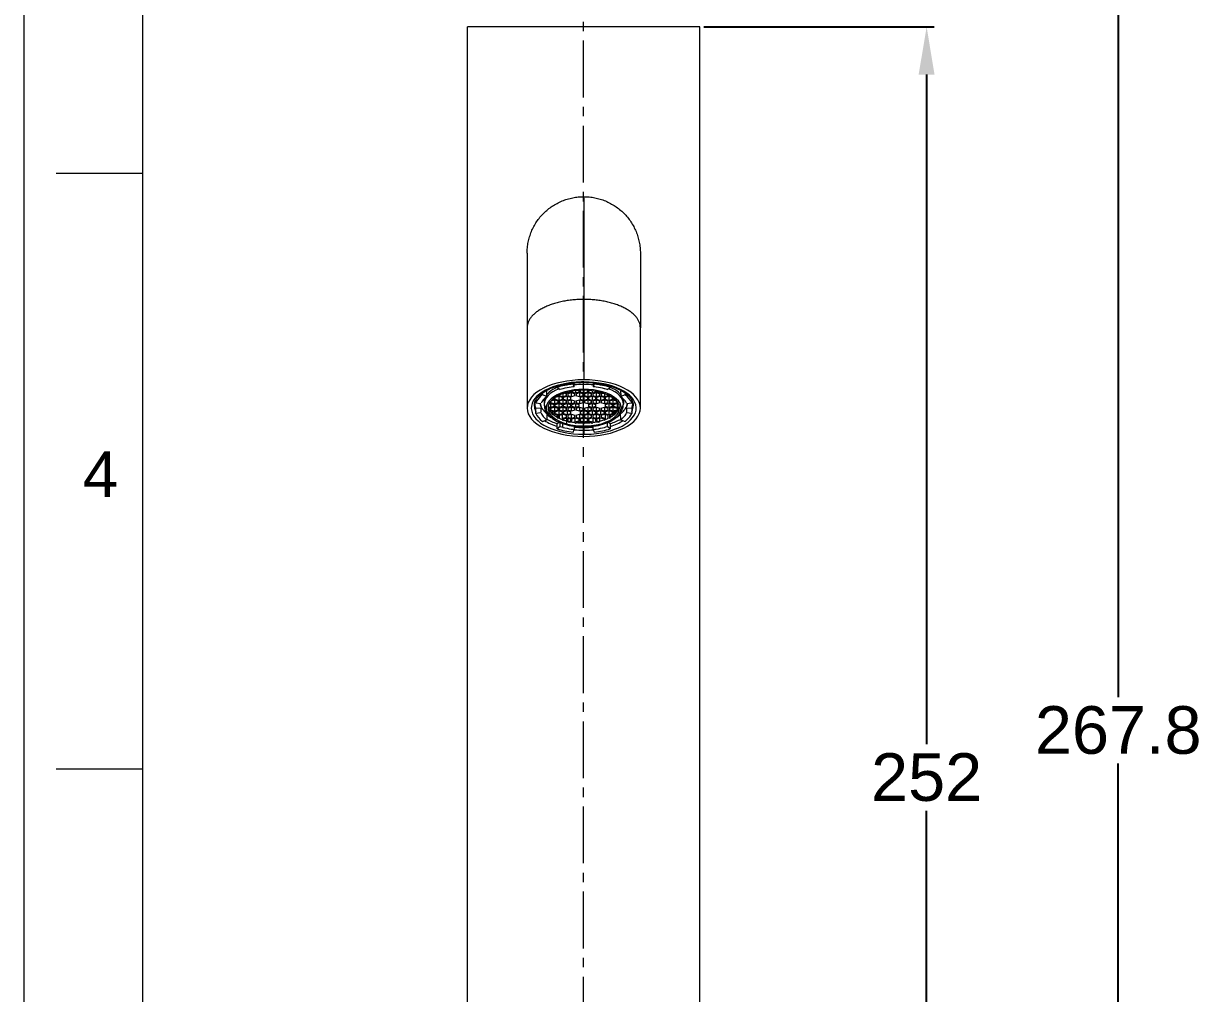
# Model space of a CAD drawing. Header units: millimetres. Extents: x 13381 to 13975, y 1032 to 1872.
# Drawn here: x 13380.8 to 13579.3, y 1414.4 to 1577.2 of the extents above; entities that cross this region are included whole.
import ezdxf

# ---------------------------------------------------------------- set-up
doc = ezdxf.new("R2010")
doc.units = ezdxf.units.MM
doc.linetypes.add('CENTER2', pattern=[28.575, 19.05, -3.175, 3.175, -3.175])
doc.linetypes.add('CENTERX2', pattern=[101.6, 63.5, -12.7, 12.7, -12.7])
for name, color, linetype, lineweight in [('CENTER', 1, 'CENTERX2', 15), ('DIM_', 5, 'Continuous', 9), ('FORM', 7, 'Continuous', 13)]:
    doc.layers.add(name, color=color, linetype=linetype, lineweight=lineweight)
doc.styles.get("Standard").update_dxf_attribs({"font": 'arial.ttf'})
doc.dimstyles.new('사본(2) STANDARD', dxfattribs={"dimscale": 0, "dimtxt": 4, "dimasz": 4, "dimexe": 1.25, "dimexo": 0.625, "dimgap": 1.5, "dimtad": 3, "dimtih": 1, "dimtoh": 1, "dimdec": 1, "dimzin": 9, "dimdsep": 46, "dimtxsty": 'Standard', "dimcen": 2.5, "dimclrd": 5, "dimclre": 5, "dimclrt": 5, "dimadec": 0, "dimazin": 0, "dimtfac": 1, "dimtdec": 1, "dimtmove": 0, "dimatfit": 3, "dimfxl": 1.25, "dimtfill": 1, "dimtolj": 1, "dimtzin": 0, "dimarcsym": 0})

# ---------------------------------------------------------------- blocks, each defined once
blk = doc.blocks.new('*D0')
at = {"layer": 'Defpoints', "color": 0, "transparency": 16777216}
for p in [(13494.03, 1592.43), (13564.51, 1592.43), (13498.33, 1324.63)]:
    blk.add_point(p, dxfattribs=at)
at = {"layer": 'DIM_', "color": 5, "lineweight": -2, "transparency": 16777216}
for p, q in [((13494.65, 1592.43), (13565.76, 1592.43)), ((13564.51, 1584.43), (13564.51, 1464.11)), ((13564.51, 1332.63), (13564.51, 1452.94)), ((13498.95, 1324.63), (13565.76, 1324.63))]:
    blk.add_line(p, q, dxfattribs=at)
at = {"layer": 'DIM_', "color": 5, "transparency": 16777216}
for points in [[(13563.18, 1584.43), (13565.85, 1584.43), (13564.51, 1592.43)], [(13563.18, 1332.63), (13565.85, 1332.63), (13564.51, 1324.63)]]:
    blk.add_solid(points, dxfattribs=at)
at = {"layer": 'DIM_', "color": 5, "transparency": 16777216, "insert": (13564.51, 1458.53), "char_height": 8, "attachment_point": 5, "bg_fill": 3, "box_fill_scale": 1.1, "bg_fill_color": 256, "bg_fill_true_color": 13158600, "bg_fill_transparency": 0}
blk.add_mtext('\\A1;267.8', dxfattribs=at)
blk = doc.blocks.new('*D1')
at = {"layer": 'Defpoints', "color": 0, "transparency": 16777216}
for p in [(13494.33, 1576.63), (13498.33, 1324.63), (13532.36, 1324.63)]:
    blk.add_point(p, dxfattribs=at)
at = {"layer": 'DIM_', "color": 5, "lineweight": -2, "transparency": 16777216}
for p, q in [((13494.95, 1576.63), (13533.61, 1576.63)), ((13532.36, 1568.63), (13532.36, 1456.21)), ((13532.36, 1332.63), (13532.36, 1445.04)), ((13498.95, 1324.63), (13533.61, 1324.63))]:
    blk.add_line(p, q, dxfattribs=at)
at = {"layer": 'DIM_', "color": 5, "transparency": 16777216}
for points in [[(13531.02, 1568.63), (13533.69, 1568.63), (13532.36, 1576.63)], [(13531.02, 1332.63), (13533.69, 1332.63), (13532.36, 1324.63)]]:
    blk.add_solid(points, dxfattribs=at)
at = {"layer": 'DIM_', "color": 5, "transparency": 16777216, "insert": (13532.36, 1450.63), "char_height": 8, "attachment_point": 5, "bg_fill": 3, "box_fill_scale": 1.1, "bg_fill_color": 256, "bg_fill_true_color": 13158600, "bg_fill_transparency": 0}
blk.add_mtext('\\A1;252', dxfattribs=at)

msp = doc.modelspace()

# ---------------------------------------------------------------- linework, layer by layer
at = {"linetype": 'Continuous', "lineweight": 18}
for p, q in [((13494.33, 1576.63), (13455.33, 1576.63)), ((13455.33, 1330.63), (13455.33, 1576.63)), ((13494.33, 1330.63), (13494.33, 1576.63)), ((13465.33, 1538.63), (13465.33, 1526.13)), ((13484.33, 1538.63), (13484.33, 1526.13)), ((13465.33, 1526.13), (13465.33, 1512.63)), ((13484.33, 1512.63), (13484.33, 1526.13)), ((13470.37, 1516.32), (13470.37, 1516.1)), ((13473.07, 1516.66), (13473.07, 1516.87)), ((13473.22, 1516.22), (13473.07, 1516.66)), ((13476.59, 1516.66), (13476.43, 1516.22)), ((13476.59, 1516.87), (13476.59, 1516.66)), ((13479.28, 1516.1), (13479.28, 1516.32)), ((13467.88, 1514.86), (13467.88, 1515.14)), ((13468.62, 1514.6), (13467.88, 1514.86)), ((13468.47, 1515.52), (13468.64, 1515.46)), ((13469.83, 1514.29), (13469.83, 1514.1)), ((13470.03, 1514.1), (13470.03, 1514.43)), ((13470.08, 1514.46), (13470.63, 1514.62)), ((13470.37, 1516.1), (13470.89, 1515.73)), ((13470.53, 1514.71), (13470.47, 1514.69)), ((13470.53, 1514.71), (13470.53, 1514.72)), ((13470.63, 1514.62), (13471.23, 1514.45)), ((13470.63, 1514.62), (13470.63, 1513.93)), ((13470.73, 1514.82), (13470.73, 1514.71)), ((13471.33, 1514.53), (13470.73, 1514.71)), ((13471.23, 1514.45), (13471.23, 1514.1)), ((13471.33, 1515.07), (13471.33, 1514.53)), ((13471.93, 1514.71), (13471.33, 1514.53)), ((13471.43, 1514.45), (13472.03, 1514.62)), ((13471.43, 1514.1), (13471.43, 1514.45)), ((13471.58, 1515.15), (13471.93, 1515.05)), ((13472.03, 1515.14), (13471.78, 1515.21)), ((13471.93, 1514.71), (13471.93, 1515.05)), ((13472.63, 1515.31), (13472.03, 1515.14)), ((13472.03, 1515.28), (13472.03, 1515.14)), ((13472.03, 1514.62), (13472.03, 1513.93)), ((13472.03, 1514.62), (13472.63, 1514.45)), ((13472.13, 1515.05), (13472.73, 1515.23)), ((13472.13, 1515.05), (13472.13, 1514.71)), ((13472.73, 1514.53), (13472.13, 1514.71)), ((13472.63, 1515.42), (13472.63, 1515.31)), ((13472.63, 1514.45), (13472.63, 1514.1)), ((13472.73, 1515.23), (13472.73, 1514.53)), ((13472.73, 1515.23), (13473.33, 1515.05)), ((13473.33, 1514.71), (13472.73, 1514.53)), ((13472.83, 1515.31), (13472.83, 1515.46)), ((13473.43, 1515.14), (13472.83, 1515.31)), ((13473.33, 1514.71), (13473.33, 1515.05)), ((13473.43, 1515.55), (13473.43, 1515.14)), ((13474.03, 1515.31), (13473.43, 1515.14)), ((13473.53, 1515.05), (13474.13, 1515.23)), ((13473.53, 1515.05), (13473.53, 1514.71)), ((13474.13, 1514.53), (13473.53, 1514.71)), ((13474.03, 1515.6), (13474.03, 1515.31)), ((13474.13, 1515.23), (13474.13, 1514.53)), ((13474.13, 1515.23), (13474.73, 1515.05)), ((13474.73, 1514.71), (13474.13, 1514.53)), ((13474.23, 1515.61), (13474.23, 1515.31)), ((13474.83, 1515.14), (13474.23, 1515.31)), ((13474.23, 1514.45), (13474.83, 1514.62)), ((13474.23, 1514.45), (13474.23, 1514.1)), ((13474.73, 1514.71), (13474.73, 1515.05)), ((13474.83, 1515.63), (13474.83, 1515.14)), ((13475.43, 1515.31), (13474.83, 1515.14)), ((13474.83, 1514.62), (13475.43, 1514.45)), ((13474.83, 1514.62), (13474.83, 1513.93)), ((13474.93, 1515.05), (13475.53, 1515.23)), ((13474.93, 1515.05), (13474.93, 1514.71)), ((13475.53, 1514.53), (13474.93, 1514.71)), ((13475.43, 1515.61), (13475.43, 1515.31)), ((13475.43, 1514.45), (13475.43, 1514.1)), ((13475.53, 1515.23), (13475.53, 1514.53)), ((13475.53, 1515.23), (13476.13, 1515.05)), ((13476.13, 1514.71), (13475.53, 1514.53)), ((13475.63, 1515.6), (13475.63, 1515.31)), ((13476.23, 1515.14), (13475.63, 1515.31)), ((13475.63, 1514.45), (13476.23, 1514.62)), ((13475.63, 1514.45), (13475.63, 1514.1)), ((13476.13, 1514.71), (13476.13, 1515.05)), ((13476.23, 1515.55), (13476.23, 1515.14)), ((13476.83, 1515.31), (13476.23, 1515.14)), ((13476.23, 1514.62), (13476.83, 1514.45)), ((13476.23, 1514.62), (13476.23, 1513.93)), ((13476.33, 1515.05), (13476.93, 1515.23)), ((13476.33, 1515.05), (13476.33, 1514.71)), ((13476.93, 1514.53), (13476.33, 1514.71)), ((13476.83, 1515.31), (13476.83, 1515.46)), ((13476.83, 1514.1), (13476.83, 1514.45)), ((13476.93, 1515.23), (13476.93, 1514.53)), ((13476.93, 1515.23), (13477.53, 1515.05)), ((13477.53, 1514.71), (13476.93, 1514.53)), ((13477.03, 1515.31), (13477.03, 1515.42)), ((13477.63, 1515.14), (13477.03, 1515.31)), ((13477.03, 1514.45), (13477.63, 1514.62)), ((13477.03, 1514.1), (13477.03, 1514.45)), ((13477.53, 1514.71), (13477.53, 1515.05)), ((13477.63, 1515.28), (13477.63, 1515.14)), ((13477.88, 1515.21), (13477.63, 1515.14)), ((13477.63, 1514.62), (13478.23, 1514.45)), ((13477.63, 1514.62), (13477.63, 1513.93)), ((13477.73, 1515.05), (13478.07, 1515.15)), ((13477.73, 1515.05), (13477.73, 1514.71)), ((13478.33, 1514.53), (13477.73, 1514.71)), ((13478.23, 1514.45), (13478.23, 1514.1)), ((13478.33, 1515.07), (13478.33, 1514.53)), ((13478.93, 1514.71), (13478.33, 1514.53)), ((13478.43, 1514.45), (13479.03, 1514.62)), ((13478.43, 1514.45), (13478.43, 1514.1)), ((13478.77, 1515.73), (13479.28, 1516.1)), ((13478.93, 1514.71), (13478.93, 1514.82)), ((13479.03, 1514.62), (13479.03, 1513.93)), ((13479.03, 1514.62), (13479.58, 1514.46)), ((13479.13, 1514.72), (13479.13, 1514.71)), ((13479.19, 1514.69), (13479.13, 1514.71)), ((13479.63, 1514.1), (13479.63, 1514.43)), ((13479.83, 1514.29), (13479.83, 1514.1)), ((13481.02, 1515.46), (13481.19, 1515.52)), ((13481.77, 1514.86), (13481.03, 1514.6)), ((13481.77, 1515.14), (13481.77, 1514.86)), ((13466.77, 1513.94), (13466.77, 1513.51)), ((13466.77, 1513.51), (13467.65, 1513.43)), ((13466.77, 1512.62), (13467.67, 1512.7)), ((13466.77, 1511.75), (13466.77, 1512.62)), ((13468.18, 1513.67), (13468.18, 1513.29)), ((13468.83, 1512.72), (13469.23, 1512.6)), ((13469.23, 1512.72), (13468.84, 1512.83)), ((13469, 1513.34), (13469.23, 1513.41)), ((13469.23, 1512.31), (13469.01, 1512.25)), ((13469.23, 1513.52), (13469.07, 1513.48)), ((13469.07, 1512.15), (13469.23, 1512.2)), ((13469.23, 1513.71), (13469.23, 1513.52)), ((13469.93, 1513.32), (13469.23, 1513.52)), ((13469.23, 1513.41), (13469.23, 1512.72)), ((13469.23, 1513.41), (13469.83, 1513.24)), ((13469.83, 1512.89), (13469.23, 1512.72)), ((13469.23, 1512.6), (13469.93, 1512.8)), ((13469.23, 1512.6), (13469.23, 1512.31)), ((13469.93, 1512.11), (13469.23, 1512.31)), ((13469.23, 1512.2), (13469.83, 1512.02)), ((13469.34, 1513.85), (13469.93, 1514.01)), ((13469.83, 1514.1), (13469.5, 1514.01)), ((13469.83, 1513.24), (13469.83, 1512.89)), ((13469.93, 1514.01), (13470.53, 1513.84)), ((13469.93, 1514.01), (13469.93, 1513.32)), ((13470.53, 1513.5), (13469.93, 1513.32)), ((13469.93, 1512.8), (13469.93, 1512.11)), ((13469.93, 1512.8), (13470.53, 1512.63)), ((13470.53, 1512.28), (13469.93, 1512.11)), ((13470.63, 1513.93), (13470.03, 1514.1)), ((13470.03, 1513.24), (13470.63, 1513.41)), ((13470.03, 1512.89), (13470.03, 1513.24)), ((13470.63, 1512.72), (13470.03, 1512.89)), ((13470.03, 1512.02), (13470.63, 1512.2)), ((13470.53, 1513.5), (13470.53, 1513.84)), ((13470.53, 1512.28), (13470.53, 1512.63)), ((13471.23, 1514.1), (13470.63, 1513.93)), ((13470.63, 1513.41), (13471.23, 1513.24)), ((13470.63, 1513.41), (13470.63, 1512.72)), ((13471.23, 1512.89), (13470.63, 1512.72)), ((13470.63, 1512.2), (13470.63, 1511.5)), ((13470.63, 1512.2), (13471.23, 1512.02)), ((13470.73, 1513.84), (13471.33, 1514.01)), ((13470.73, 1513.84), (13470.73, 1513.5)), ((13471.33, 1513.32), (13470.73, 1513.5)), ((13470.73, 1512.63), (13471.33, 1512.8)), ((13470.73, 1512.63), (13470.73, 1512.28)), ((13471.33, 1512.11), (13470.73, 1512.28)), ((13471.23, 1513.24), (13471.23, 1512.89)), ((13471.33, 1514.01), (13471.33, 1513.32)), ((13471.33, 1514.01), (13471.93, 1513.84)), ((13471.93, 1513.5), (13471.33, 1513.32)), ((13471.33, 1512.8), (13471.33, 1512.11)), ((13471.33, 1512.8), (13471.93, 1512.63)), ((13471.93, 1512.28), (13471.33, 1512.11)), ((13472.03, 1513.93), (13471.43, 1514.1)), ((13471.43, 1513.24), (13472.03, 1513.41)), ((13471.43, 1512.89), (13471.43, 1513.24)), ((13472.03, 1512.72), (13471.43, 1512.89)), ((13471.43, 1512.02), (13472.03, 1512.2)), ((13471.93, 1513.5), (13471.93, 1513.84)), ((13471.93, 1512.28), (13471.93, 1512.63)), ((13472.63, 1514.1), (13472.03, 1513.93)), ((13472.03, 1513.41), (13472.63, 1513.24)), ((13472.03, 1513.41), (13472.03, 1512.72)), ((13472.63, 1512.89), (13472.03, 1512.72)), ((13472.03, 1512.2), (13472.03, 1511.5)), ((13472.03, 1512.2), (13472.63, 1512.02)), ((13472.13, 1513.84), (13472.73, 1514.01)), ((13472.13, 1513.84), (13472.13, 1513.5)), ((13472.73, 1513.32), (13472.13, 1513.5)), ((13472.13, 1512.63), (13472.73, 1512.8)), ((13472.13, 1512.63), (13472.13, 1512.28)), ((13472.73, 1512.11), (13472.13, 1512.28)), ((13472.63, 1513.24), (13472.63, 1512.89)), ((13472.73, 1514.01), (13472.73, 1513.32)), ((13472.73, 1514.01), (13473.33, 1513.84)), ((13473.33, 1513.5), (13472.73, 1513.32)), ((13472.73, 1512.8), (13472.73, 1512.11)), ((13472.73, 1512.8), (13473.33, 1512.63)), ((13473.33, 1512.28), (13472.73, 1512.11)), ((13472.83, 1513.24), (13473.43, 1513.41)), ((13472.83, 1512.89), (13472.83, 1513.24)), ((13473.43, 1512.72), (13472.83, 1512.89)), ((13473.33, 1513.5), (13473.33, 1513.84)), ((13473.33, 1512.28), (13473.33, 1512.63)), ((13473.43, 1513.41), (13474.03, 1513.24)), ((13473.43, 1513.41), (13473.43, 1512.72)), ((13474.03, 1512.89), (13473.43, 1512.72)), ((13473.53, 1513.84), (13474.13, 1514.01)), ((13473.53, 1513.84), (13473.53, 1513.5)), ((13474.13, 1513.32), (13473.53, 1513.5)), ((13473.53, 1512.63), (13474.13, 1512.8)), ((13473.53, 1512.63), (13473.53, 1512.28)), ((13474.13, 1512.11), (13473.53, 1512.28)), ((13474.03, 1513.24), (13474.03, 1512.89)), ((13474.13, 1514.01), (13474.73, 1513.84)), ((13474.13, 1514.01), (13474.13, 1513.32)), ((13474.73, 1513.5), (13474.13, 1513.32)), ((13474.13, 1512.8), (13474.13, 1512.11)), ((13474.13, 1512.8), (13474.73, 1512.63)), ((13474.73, 1512.28), (13474.13, 1512.11)), ((13474.83, 1513.93), (13474.23, 1514.1)), ((13474.23, 1512.02), (13474.83, 1512.2)), ((13474.73, 1513.5), (13474.73, 1513.84)), ((13474.73, 1512.28), (13474.73, 1512.63)), ((13475.43, 1514.1), (13474.83, 1513.93)), ((13474.83, 1512.2), (13474.83, 1511.5)), ((13474.83, 1512.2), (13475.43, 1512.02)), ((13474.93, 1513.84), (13475.53, 1514.01)), ((13474.93, 1513.84), (13474.93, 1513.5)), ((13475.53, 1513.32), (13474.93, 1513.5)), ((13474.93, 1512.63), (13475.53, 1512.8)), ((13474.93, 1512.63), (13474.93, 1512.28)), ((13475.53, 1512.11), (13474.93, 1512.28)), ((13475.53, 1514.01), (13475.53, 1513.32)), ((13475.53, 1514.01), (13476.13, 1513.84)), ((13476.13, 1513.5), (13475.53, 1513.32)), ((13475.53, 1512.8), (13475.53, 1512.11)), ((13475.53, 1512.8), (13476.13, 1512.63)), ((13476.13, 1512.28), (13475.53, 1512.11)), ((13476.23, 1513.93), (13475.63, 1514.1)), ((13475.63, 1513.24), (13476.23, 1513.41)), ((13475.63, 1513.24), (13475.63, 1512.89)), ((13476.23, 1512.72), (13475.63, 1512.89)), ((13475.63, 1512.02), (13476.23, 1512.2)), ((13476.13, 1513.5), (13476.13, 1513.84)), ((13476.13, 1512.28), (13476.13, 1512.63)), ((13476.83, 1514.1), (13476.23, 1513.93)), ((13476.23, 1513.41), (13476.23, 1512.72)), ((13476.23, 1513.41), (13476.83, 1513.24)), ((13476.83, 1512.89), (13476.23, 1512.72)), ((13476.23, 1512.2), (13476.23, 1511.5)), ((13476.23, 1512.2), (13476.83, 1512.02)), ((13476.33, 1513.84), (13476.93, 1514.01)), ((13476.33, 1513.84), (13476.33, 1513.5)), ((13476.93, 1513.32), (13476.33, 1513.5)), ((13476.33, 1512.63), (13476.93, 1512.8)), ((13476.33, 1512.63), (13476.33, 1512.28)), ((13476.93, 1512.11), (13476.33, 1512.28)), ((13476.83, 1512.89), (13476.83, 1513.24)), ((13476.93, 1514.01), (13476.93, 1513.32)), ((13476.93, 1514.01), (13477.53, 1513.84)), ((13477.53, 1513.5), (13476.93, 1513.32)), ((13476.93, 1512.8), (13476.93, 1512.11)), ((13476.93, 1512.8), (13477.53, 1512.63)), ((13477.53, 1512.28), (13476.93, 1512.11)), ((13477.63, 1513.93), (13477.03, 1514.1)), ((13477.03, 1512.02), (13477.63, 1512.2)), ((13477.53, 1513.5), (13477.53, 1513.84)), ((13477.53, 1512.28), (13477.53, 1512.63)), ((13478.23, 1514.1), (13477.63, 1513.93)), ((13477.63, 1512.2), (13477.63, 1511.5)), ((13477.63, 1512.2), (13478.23, 1512.02)), ((13477.73, 1513.84), (13478.33, 1514.01)), ((13477.73, 1513.84), (13477.73, 1513.5)), ((13478.33, 1513.32), (13477.73, 1513.5)), ((13477.73, 1512.63), (13478.33, 1512.8)), ((13477.73, 1512.63), (13477.73, 1512.28)), ((13478.33, 1512.11), (13477.73, 1512.28)), ((13478.33, 1514.01), (13478.33, 1513.32)), ((13478.33, 1514.01), (13478.93, 1513.84)), ((13478.93, 1513.5), (13478.33, 1513.32)), ((13478.33, 1512.8), (13478.33, 1512.11)), ((13478.33, 1512.8), (13478.93, 1512.63)), ((13478.93, 1512.28), (13478.33, 1512.11)), ((13479.03, 1513.93), (13478.43, 1514.1)), ((13478.43, 1513.24), (13479.03, 1513.41)), ((13478.43, 1513.24), (13478.43, 1512.89)), ((13479.03, 1512.72), (13478.43, 1512.89)), ((13478.43, 1512.02), (13479.03, 1512.2)), ((13478.93, 1513.5), (13478.93, 1513.84)), ((13478.93, 1512.28), (13478.93, 1512.63)), ((13479.63, 1514.1), (13479.03, 1513.93)), ((13479.03, 1513.41), (13479.63, 1513.24)), ((13479.03, 1513.41), (13479.03, 1512.72)), ((13479.63, 1512.89), (13479.03, 1512.72)), ((13479.03, 1512.2), (13479.03, 1511.5)), ((13479.03, 1512.2), (13479.63, 1512.02)), ((13479.13, 1513.84), (13479.73, 1514.01)), ((13479.13, 1513.84), (13479.13, 1513.5)), ((13479.73, 1513.32), (13479.13, 1513.5)), ((13479.13, 1512.63), (13479.73, 1512.8)), ((13479.13, 1512.63), (13479.13, 1512.28)), ((13479.73, 1512.11), (13479.13, 1512.28)), ((13479.63, 1512.89), (13479.63, 1513.24)), ((13479.73, 1514.01), (13479.73, 1513.32)), ((13479.73, 1514.01), (13480.31, 1513.85)), ((13480.43, 1513.52), (13479.73, 1513.32)), ((13479.73, 1512.8), (13480.43, 1512.6)), ((13479.73, 1512.8), (13479.73, 1512.11)), ((13480.43, 1512.31), (13479.73, 1512.11)), ((13480.16, 1514.01), (13479.83, 1514.1)), ((13479.83, 1513.24), (13480.43, 1513.41)), ((13479.83, 1513.24), (13479.83, 1512.89)), ((13480.43, 1512.72), (13479.83, 1512.89)), ((13479.83, 1512.02), (13480.43, 1512.2)), ((13480.43, 1513.71), (13480.43, 1513.52)), ((13480.58, 1513.48), (13480.43, 1513.52)), ((13480.43, 1513.41), (13480.43, 1512.72)), ((13480.43, 1513.41), (13480.65, 1513.34)), ((13480.81, 1512.83), (13480.43, 1512.72)), ((13480.43, 1512.6), (13480.82, 1512.72)), ((13480.43, 1512.6), (13480.43, 1512.31)), ((13480.64, 1512.25), (13480.43, 1512.31)), ((13480.43, 1512.2), (13480.59, 1512.15)), ((13481.48, 1513.67), (13481.48, 1513.29)), ((13481.98, 1512.7), (13482.89, 1512.62)), ((13482, 1513.43), (13482.89, 1513.51)), ((13482.89, 1513.51), (13482.89, 1513.94)), ((13482.89, 1512.62), (13482.89, 1511.75)), ((13467.65, 1511.83), (13466.77, 1511.75)), ((13467.88, 1510.4), (13468.62, 1510.66)), ((13469.52, 1512.11), (13469.55, 1511.68)), ((13469.83, 1511.68), (13469.55, 1511.6)), ((13469.65, 1511.51), (13469.93, 1511.59)), ((13469.83, 1512.02), (13469.83, 1511.68)), ((13469.93, 1511.59), (13470.53, 1511.42)), ((13470.03, 1511.68), (13470.03, 1512.02)), ((13470.63, 1511.5), (13470.03, 1511.68)), ((13470.53, 1511.07), (13470.37, 1511.02)), ((13470.37, 1510.02), (13470.69, 1510.25)), ((13470.51, 1510.95), (13470.73, 1511.01)), ((13470.53, 1511.07), (13470.53, 1511.42)), ((13471.23, 1511.68), (13470.63, 1511.5)), ((13470.73, 1511.42), (13471.33, 1511.59)), ((13470.73, 1511.42), (13470.73, 1511.01)), ((13471.23, 1512.02), (13471.23, 1511.68)), ((13471.23, 1511.56), (13471.23, 1510.87)), ((13471.93, 1511.07), (13471.23, 1510.87)), ((13471.23, 1510.87), (13471.23, 1510.64)), ((13471.33, 1511.59), (13471.93, 1511.42)), ((13471.43, 1511.68), (13471.43, 1512.02)), ((13472.03, 1511.5), (13471.43, 1511.68)), ((13471.43, 1510.81), (13472.03, 1510.98)), ((13471.43, 1510.57), (13471.43, 1510.81)), ((13471.93, 1511.07), (13471.93, 1511.42)), ((13472.63, 1511.68), (13472.03, 1511.5)), ((13472.03, 1510.98), (13472.63, 1510.81)), ((13472.13, 1511.42), (13472.73, 1511.59)), ((13472.13, 1511.42), (13472.13, 1511.07)), ((13472.73, 1510.9), (13472.13, 1511.07)), ((13472.63, 1510.46), (13472.2, 1510.34)), ((13472.43, 1510.29), (13472.83, 1510.41)), ((13472.63, 1512.02), (13472.63, 1511.68)), ((13472.63, 1510.81), (13472.63, 1510.46)), ((13472.73, 1511.59), (13472.73, 1510.9)), ((13472.73, 1511.59), (13473.33, 1511.42)), ((13473.33, 1511.07), (13472.73, 1510.9)), ((13472.83, 1510.81), (13473.43, 1510.98)), ((13472.83, 1510.41), (13472.83, 1510.81)), ((13473.33, 1511.07), (13473.33, 1511.42)), ((13473.33, 1510.95), (13473.33, 1510.26)), ((13474.03, 1510.46), (13473.33, 1510.26)), ((13473.33, 1510.14), (13473.33, 1510.26)), ((13473.43, 1510.98), (13474.03, 1510.81)), ((13473.53, 1511.42), (13474.13, 1511.59)), ((13473.53, 1511.42), (13473.53, 1511.07)), ((13474.13, 1510.9), (13473.53, 1511.07)), ((13473.53, 1510.2), (13474.13, 1510.38)), ((13473.53, 1510.2), (13473.53, 1510.11)), ((13474.03, 1510.81), (13474.03, 1510.46)), ((13474.13, 1511.59), (13474.13, 1510.9)), ((13474.13, 1511.59), (13474.73, 1511.42)), ((13474.73, 1511.07), (13474.13, 1510.9)), ((13474.13, 1510.38), (13474.73, 1510.2)), ((13474.23, 1512.02), (13474.23, 1511.68)), ((13474.83, 1511.5), (13474.23, 1511.68)), ((13474.23, 1510.81), (13474.83, 1510.98)), ((13474.23, 1510.81), (13474.23, 1510.46)), ((13474.83, 1510.29), (13474.23, 1510.46)), ((13474.73, 1511.07), (13474.73, 1511.42)), ((13474.73, 1510.04), (13474.73, 1510.2)), ((13475.43, 1511.68), (13474.83, 1511.5)), ((13474.83, 1510.98), (13475.43, 1510.81)), ((13474.83, 1510.98), (13474.83, 1510.29)), ((13475.43, 1510.46), (13474.83, 1510.29)), ((13474.93, 1511.42), (13475.53, 1511.59)), ((13474.93, 1511.42), (13474.93, 1511.07)), ((13475.53, 1510.9), (13474.93, 1511.07)), ((13474.93, 1510.2), (13475.53, 1510.38)), ((13474.93, 1510.2), (13474.93, 1510.04)), ((13475.43, 1512.02), (13475.43, 1511.68)), ((13475.43, 1510.81), (13475.43, 1510.46)), ((13475.53, 1511.59), (13476.13, 1511.42)), ((13475.53, 1511.59), (13475.53, 1510.9)), ((13476.13, 1511.07), (13475.53, 1510.9)), ((13475.53, 1510.38), (13476.13, 1510.2)), ((13475.63, 1512.02), (13475.63, 1511.68)), ((13476.23, 1511.5), (13475.63, 1511.68)), ((13475.63, 1510.81), (13476.23, 1510.98)), ((13475.63, 1510.81), (13475.63, 1510.46)), ((13476.33, 1510.26), (13475.63, 1510.46)), ((13476.13, 1511.07), (13476.13, 1511.42)), ((13476.13, 1510.11), (13476.13, 1510.2)), ((13476.83, 1511.68), (13476.23, 1511.5)), ((13476.23, 1510.98), (13476.83, 1510.81)), ((13476.33, 1511.42), (13476.93, 1511.59)), ((13476.33, 1511.42), (13476.33, 1511.07)), ((13476.93, 1510.9), (13476.33, 1511.07)), ((13476.33, 1510.95), (13476.33, 1510.26)), ((13476.33, 1510.26), (13476.33, 1510.14)), ((13476.83, 1511.68), (13476.83, 1512.02)), ((13476.83, 1510.41), (13476.83, 1510.81)), ((13476.83, 1510.41), (13477.23, 1510.29)), ((13476.93, 1511.59), (13477.53, 1511.42)), ((13476.93, 1511.59), (13476.93, 1510.9)), ((13477.53, 1511.07), (13476.93, 1510.9)), ((13477.03, 1511.68), (13477.03, 1512.02)), ((13477.63, 1511.5), (13477.03, 1511.68)), ((13477.03, 1510.81), (13477.63, 1510.98)), ((13477.03, 1510.46), (13477.03, 1510.81)), ((13477.45, 1510.34), (13477.03, 1510.46)), ((13477.53, 1511.07), (13477.53, 1511.42)), ((13478.23, 1511.68), (13477.63, 1511.5)), ((13477.63, 1510.98), (13478.23, 1510.81)), ((13477.73, 1511.42), (13478.33, 1511.59)), ((13477.73, 1511.42), (13477.73, 1511.07)), ((13478.43, 1510.87), (13477.73, 1511.07)), ((13478.23, 1512.02), (13478.23, 1511.68)), ((13478.23, 1510.81), (13478.23, 1510.57)), ((13478.33, 1511.59), (13478.93, 1511.42)), ((13478.43, 1512.02), (13478.43, 1511.68)), ((13479.03, 1511.5), (13478.43, 1511.68)), ((13478.43, 1511.56), (13478.43, 1510.87)), ((13478.43, 1510.87), (13478.43, 1510.64)), ((13478.93, 1511.01), (13478.93, 1511.42)), ((13478.93, 1511.01), (13479.14, 1510.95)), ((13478.96, 1510.25), (13479.28, 1510.02)), ((13479.63, 1511.68), (13479.03, 1511.5)), ((13479.13, 1511.42), (13479.73, 1511.59)), ((13479.13, 1511.42), (13479.13, 1511.07)), ((13479.29, 1511.02), (13479.13, 1511.07)), ((13479.63, 1511.68), (13479.63, 1512.02)), ((13479.73, 1511.59), (13480.01, 1511.51)), ((13479.83, 1512.02), (13479.83, 1511.68)), ((13480.11, 1511.6), (13479.83, 1511.68)), ((13481.03, 1510.66), (13481.77, 1510.4)), ((13482.89, 1511.75), (13482, 1511.83)), ((13470.37, 1509.16), (13470.37, 1510.02)), ((13470.89, 1509.53), (13470.37, 1509.16)), ((13473.07, 1508.6), (13473.22, 1509.04)), ((13476.43, 1509.04), (13476.59, 1508.6)), ((13479.28, 1509.16), (13478.77, 1509.53)), ((13479.28, 1510.02), (13479.28, 1509.16))]:
    msp.add_line(p, q, dxfattribs=at)
at = {"linetype": 'Continuous', "lineweight": 13}
for p, q in [((13474.83, 1548.13), (13474.83, 1530.88)), ((13474.83, 1530.88), (13474.83, 1517.38)), ((13474.83, 1517.03), (13474.83, 1516.96)), ((13467.59, 1514.61), (13467.59, 1514.92)), ((13471.91, 1510.95), (13471.93, 1510.5)), ((13471.3, 1509.4), (13471.31, 1510.02)), ((13474.83, 1509.37), (13474.83, 1508.91)), ((13474.83, 1508.91), (13474.83, 1508.23))]:
    msp.add_line(p, q, dxfattribs=at)
at = {"linetype": 'Continuous', "lineweight": 18}
for centre, major_axis, start_param, end_param in [((13474.83, 1512.63), (-9.5, 0), 4.712389, 6.283185), ((13474.83, 1513.67), (-6.65, 0), 5.446694, 5.777464), ((13474.83, 1512.63), (8.25, 0), 1.785619, 2.141372), ((13474.83, 1512.63), (-7.35, 0), 5.002869, 5.207307), ((13474.83, 1512.63), (-7.35, 0), 4.932149, 5.002869), ((13474.83, 1512.63), (-9.5, 0), 3.141593, 4.712389), ((13474.83, 1512.63), (-7.35, 0), 4.421909, 4.492629), ((13474.83, 1512.63), (8.25, 0), 1.000221, 1.355973), ((13474.83, 1512.63), (-7.35, 0), 4.217471, 4.421909), ((13474.83, 1513.67), (-6.65, 0), 3.647314, 3.978084), ((13474.83, 1512.63), (8.25, 0), 2.641593, 2.92677), ((13474.83, 1512.63), (8.25, 0), 2.571017, 2.641593), ((13474.83, 1512.63), (-7.35, 0), 5.788267, 5.992705), ((13474.83, 1513.67), (-6.65, 0), 6.083627, 6.283185), ((13474.83, 1512.63), (-7.35, 0), 5.717547, 5.788267), ((13474.83, 1512.63), (6.3, 0), 0, 3.141593), ((13474.83, 1513.67), (-6.65, 0), 5.807685, 5.921337), ((13474.83, 1512.63), (-6, 0), 4.212389, 6.283185), ((13474.83, 1513.67), (-6.65, 0), 5.777464, 5.807685), ((13474.83, 1512.63), (-7.35, 0), 5.207307, 5.278027), ((13474.83, 1512.63), (-6, 0), 1.070796, 4.212389), ((13474.83, 1512.63), (-7.35, 0), 4.212389, 4.217471), ((13474.83, 1512.63), (-7.35, 0), 4.14675, 4.212389), ((13474.83, 1513.67), (-6.65, 0), 3.617093, 3.647314), ((13474.83, 1513.67), (-6.65, 0), 3.50344, 3.617093), ((13474.83, 1512.63), (-7.35, 0), 3.63651, 3.707231), ((13474.83, 1512.63), (-7.35, 0), 3.432073, 3.63651), ((13474.83, 1513.67), (-6.65, 0), 3.141593, 3.341151), ((13474.83, 1512.63), (8.25, 0), 0.214823, 0.570575), ((13474.83, 1512.63), (-9.5, 0), 0, 1.570796), ((13474.83, 1513.5), (8.25, 0), 3.141593, 3.356416), ((13474.83, 1513.5), (-7.33, 0), 0.01389, 0.219867), ((13474.83, 1513.67), (7.33, 0), 3.203194, 3.43178), ((13474.83, 1512.63), (-7.35, 0), 5.992705, 6.063426), ((13474.83, 1513.67), (7.33, 0), 3.43178, 3.459177), ((13474.83, 1513.67), (7.33, 0), 3.459177, 3.609406), ((13474.83, 1512.63), (6.3, 0), 3.141593, 6.283185), ((13474.83, 1512.63), (-6, 0), 0, 1.070796), ((13474.83, 1513.15), (-6.04, 0), 0.146627, 0.272503), ((13474.83, 1513.06), (6.04, 0), 3.414261, 3.448297), ((13474.83, 1513.15), (-6.04, 0), 0.331938, 0.507034), ((13474.83, 1512.63), (-9.5, 0), 1.570796, 3.141593), ((13474.83, 1513.15), (-6.04, 0), 2.634559, 2.809655), ((13474.83, 1513.06), (6.04, 0), 5.976481, 6.010517), ((13474.83, 1513.15), (-6.04, 0), 2.869089, 2.994966), ((13474.83, 1513.67), (7.33, 0), 5.815372, 5.965601), ((13474.83, 1513.67), (7.33, 0), 5.965601, 6.221594), ((13474.83, 1512.63), (-7.35, 0), 3.361352, 3.432073), ((13474.83, 1513.5), (-7.33, 0), 2.921725, 3.127707), ((13474.83, 1513.5), (8.25, 0), 6.068362, 6.283185), ((13474.83, 1512.63), (8.25, 0), 3.356416, 3.712168), ((13474.83, 1512.63), (-7.35, 0), 0.21976, 0.29048), ((13474.83, 1512.63), (-7.35, 0), 0.29048, 0.494918), ((13474.83, 1513.67), (7.33, 0), 3.609406, 3.636804), ((13474.83, 1512.63), (-7.35, 0), 0.494918, 0.565639), ((13474.83, 1513.67), (7.33, 0), 3.636804, 3.719157), ((13474.83, 1513.5), (8.25, 0), 3.848144, 4.141814), ((13474.83, 1513.5), (-7.33, 0), 0.565531, 0.706019), ((13474.83, 1513.06), (6.04, 0), 3.648636, 3.681747), ((13474.83, 1513.15), (-6.04, 0), 0.565026, 0.740635), ((13474.83, 1513.06), (6.04, 0), 3.882086, 3.916122), ((13474.83, 1513.15), (-6.04, 0), 0.800433, 0.931892), ((13474.83, 1513.93), (6.1, 0), 4.051799, 4.081127), ((13474.83, 1513.06), (6.04, 0), 4.073962, 4.114589), ((13474.83, 1513.15), (-6.04, 0), 0.972558, 1.070796), ((13474.83, 1513.15), (-6.04, 0), 1.070796, 1.121837), ((13474.83, 1513.06), (6.04, 0), 4.262992, 4.303618), ((13474.83, 1513.15), (-6.04, 0), 1.193825, 1.319701), ((13474.83, 1513.15), (-6.04, 0), 1.35376, 1.554231), ((13474.83, 1513.15), (-6.04, 0), 1.587361, 1.787833), ((13474.83, 1513.15), (-6.04, 0), 1.821892, 1.947768), ((13474.83, 1513.06), (6.04, 0), 5.12116, 5.161786), ((13474.83, 1513.15), (-6.04, 0), 2.019756, 2.169034), ((13474.83, 1513.06), (6.04, 0), 5.310189, 5.350816), ((13474.83, 1513.93), (6.1, 0), 5.343651, 5.37803), ((13474.83, 1513.15), (-6.04, 0), 2.209701, 2.34116), ((13474.83, 1513.06), (6.04, 0), 5.508656, 5.542692), ((13474.83, 1513.15), (-6.04, 0), 2.400958, 2.576567), ((13474.83, 1513.5), (8.25, 0), 5.282964, 5.567027), ((13474.83, 1513.06), (6.04, 0), 5.743031, 5.776142), ((13474.83, 1513.5), (-7.33, 0), 2.465551, 2.576062), ((13474.83, 1513.67), (7.33, 0), 5.696384, 5.787974), ((13474.83, 1512.63), (-7.35, 0), 2.575954, 2.646675), ((13474.83, 1513.67), (7.33, 0), 5.787974, 5.815372), ((13474.83, 1512.63), (-7.35, 0), 2.646675, 2.851112), ((13474.83, 1512.63), (8.25, 0), 5.71261, 5.783185), ((13474.83, 1512.63), (-7.35, 0), 2.851112, 2.921833), ((13474.83, 1512.63), (8.25, 0), 5.783185, 6.068362), ((13474.83, 1512.63), (8.25, 0), 4.141814, 4.497566), ((13474.83, 1512.63), (-7.35, 0), 1.005158, 1.070796), ((13474.83, 1512.63), (-7.35, 0), 1.070796, 1.075879), ((13474.83, 1512.63), (-7.35, 0), 1.075879, 1.280316), ((13474.83, 1512.63), (-7.35, 0), 1.280316, 1.351037), ((13474.83, 1513.5), (8.25, 0), 4.516819, 4.907831), ((13474.83, 1513.06), (6.04, 0), 4.461459, 4.495494), ((13474.83, 1513.06), (6.04, 0), 4.695833, 4.728945), ((13474.83, 1513.06), (6.04, 0), 4.929284, 4.963319), ((13474.83, 1512.63), (-7.35, 0), 1.790556, 1.861277), ((13474.83, 1512.63), (8.25, 0), 4.927212, 5.282964), ((13474.83, 1512.63), (-7.35, 0), 1.861277, 2.065714), ((13474.83, 1512.63), (-7.35, 0), 2.065714, 2.136435)]:
    msp.add_ellipse(centre, major_axis=major_axis, ratio=0.5, start_param=start_param, end_param=end_param, dxfattribs=at)
at = {"linetype": 'Continuous', "lineweight": 13}
for centre, major_axis, ratio, start_param, end_param in [((13474.83, 1512.63), (8.8, 0), 0.5, 1.612877, 4.712389), ((13474.83, 1513.29), (6.65, 0), 0.5, 1.325114, 1.817559), ((13474.83, 1512.63), (8.8, 0), 0.5, 1.570796, 1.612877), ((13474.83, 1512.63), (8.8, 0), 0.5, 4.754469, 7.853982), ((13474.83, 1513.29), (6.65, 0), 0.5, 2.245257, 3.141593), ((13474.83, 1513.29), (6.65, 0), 0.5, 0, 0.896336), ((13474.83, 1513.06), (8.3, 0), 0.5, 3.141593, 3.382489), ((13469.18, 1513.29), (1, 0), 0.866025, 3.141593, 4.004805), ((13480.48, 1513.29), (-1, 0), 0.866025, 2.278381, 3.141593), ((13474.83, 1513.06), (8.3, 0), 0.5, 6.042299, 6.283185), ((13474.83, 1513.06), (8.3, 0), 0.5, 3.797916, 4.145675), ((13473.13, 1511.47), (0.66, 2.41), 0.415195, 2.093874, 2.152696), ((13473.13, 1511.47), (0.66, 2.41), 0.415195, 2.152696, 2.334914), ((13474.83, 1513.06), (8.3, 0), 0.5, 5.279107, 5.626857), ((13474.83, 1513.06), (8.3, 0), 0.5, 4.515917, 4.712389), ((13474.83, 1513.06), (8.3, 0), 0.5, 4.712389, 4.754508), ((13474.83, 1512.63), (8.8, 0), 0.5, 4.712389, 4.754469), ((13474.83, 1513.06), (8.3, 0), 0.5, 4.754508, 4.908857)]:
    msp.add_ellipse(centre, major_axis=major_axis, ratio=ratio, start_param=start_param, end_param=end_param, dxfattribs=at)
at = {"linetype": 'Continuous', "lineweight": 18}
for points, knots in [([(13465.33, 1538.63), (13465.33, 1538.94), (13465.34, 1539.25), (13465.4, 1539.87), (13465.45, 1540.18), (13465.57, 1540.79), (13465.65, 1541.09), (13465.83, 1541.68), (13465.93, 1541.98), (13466.17, 1542.55), (13466.3, 1542.83), (13466.59, 1543.38), (13466.91, 1543.92), (13467.47, 1544.67), (13468.1, 1545.36), (13468.79, 1545.98), (13469.54, 1546.54), (13470.07, 1546.86), (13470.62, 1547.15), (13470.9, 1547.29), (13471.48, 1547.53), (13471.77, 1547.63), (13472.37, 1547.81), (13472.67, 1547.89), (13473.28, 1548.01), (13473.59, 1548.05), (13474.2, 1548.11), (13474.52, 1548.13), (13474.83, 1548.13)], [0, 0, 0, 0, 0.0625, 0.0625, 0.125, 0.125, 0.1875, 0.1875, 0.25, 0.25, 0.3125, 0.3125, 0.375, 0.4375, 0.5, 0.5625, 0.625, 0.6875, 0.6875, 0.75, 0.75, 0.8125, 0.8125, 0.875, 0.875, 0.9375, 0.9375, 1, 1, 1, 1]), ([(13474.83, 1548.13), (13475.14, 1548.13), (13475.45, 1548.11), (13476.07, 1548.05), (13476.38, 1548.01), (13476.98, 1547.89), (13477.29, 1547.81), (13477.88, 1547.63), (13478.17, 1547.53), (13478.75, 1547.29), (13479.03, 1547.15), (13479.58, 1546.86), (13480.11, 1546.54), (13480.86, 1545.98), (13481.55, 1545.36), (13482.18, 1544.67), (13482.74, 1543.92), (13483.06, 1543.38), (13483.35, 1542.83), (13483.48, 1542.55), (13483.72, 1541.98), (13483.83, 1541.68), (13484.01, 1541.09), (13484.08, 1540.79), (13484.2, 1540.18), (13484.25, 1539.87), (13484.31, 1539.25), (13484.33, 1538.94), (13484.33, 1538.63)], [0, 0, 0, 0, 0.0625, 0.0625, 0.125, 0.125, 0.1875, 0.1875, 0.25, 0.25, 0.3125, 0.3125, 0.375, 0.4375, 0.5, 0.5625, 0.625, 0.6875, 0.6875, 0.75, 0.75, 0.8125, 0.8125, 0.875, 0.875, 0.9375, 0.9375, 1, 1, 1, 1]), ([(13466.55, 1513.1), (13466.54, 1513.16), (13466.53, 1513.4), (13466.67, 1513.81), (13466.98, 1514.34), (13467.45, 1514.84), (13468.09, 1515.33), (13468.87, 1515.77), (13469.77, 1516.15), (13470.79, 1516.47), (13471.59, 1516.66), (13472.06, 1516.73), (13472.14, 1516.74)], [0, 0, 0, 0, 0.043452, 0.171758, 0.282648, 0.400383, 0.515788, 0.630691, 0.745684, 0.86106, 0.976834, 1, 1, 1, 1]), ([(13472.14, 1516.74), (13472.44, 1516.79), (13473.14, 1516.89), (13474.05, 1516.95), (13474.64, 1516.96), (13474.83, 1516.96)], [0, 0, 0, 0, 0.354747, 0.798745, 1, 1, 1, 1]), ([(13474.83, 1516.96), (13474.99, 1516.96), (13475.55, 1516.95), (13476.21, 1516.92), (13476.7, 1516.85), (13476.79, 1516.84)], [0, 0, 0, 0, 0.240111, 0.854174, 1, 1, 1, 1]), ([(13476.79, 1516.84), (13477.09, 1516.81), (13477.78, 1516.71), (13478.8, 1516.49), (13479.83, 1516.17), (13480.74, 1515.79), (13481.52, 1515.35), (13482.16, 1514.87), (13482.64, 1514.37), (13482.96, 1513.86), (13483.11, 1513.42), (13483.12, 1513.14), (13483.11, 1513.03)], [0, 0, 0, 0, 0.081457, 0.188097, 0.29444, 0.40038, 0.505827, 0.610786, 0.715534, 0.820615, 0.927752, 1, 1, 1, 1]), ([(13468.18, 1513.29), (13468.18, 1513.14), (13468.21, 1512.77), (13468.39, 1512.21), (13468.76, 1511.64), (13469.1, 1511.25), (13469.35, 1511.06), (13469.4, 1511.03)], [0, 0, 0, 0, 0.172653, 0.423209, 0.677054, 0.944352, 1, 1, 1, 1]), ([(13469.01, 1512.34), (13469.01, 1512.42), (13469, 1512.53), (13468.99, 1512.64), (13468.99, 1512.67)], [0, 0, 0, 0, 0.764225, 1, 1, 1, 1]), ([(13480.29, 1511.06), (13480.32, 1511.08), (13480.56, 1511.25), (13480.89, 1511.63), (13481.26, 1512.21), (13481.44, 1512.77), (13481.48, 1513.13), (13481.48, 1513.29)], [0, 0, 0, 0, 0.036313, 0.312838, 0.572825, 0.820217, 1, 1, 1, 1]), ([(13480.67, 1512.67), (13480.66, 1512.64), (13480.66, 1512.53), (13480.65, 1512.42), (13480.64, 1512.34)], [0, 0, 0, 0, 0.235775, 1, 1, 1, 1]), ([(13470.37, 1511.11), (13470.36, 1511.2), (13470.36, 1511.32), (13470.35, 1511.44), (13470.34, 1511.47)], [0, 0, 0, 0, 0.712346, 1, 1, 1, 1]), ([(13479.31, 1511.47), (13479.31, 1511.44), (13479.3, 1511.32), (13479.29, 1511.2), (13479.28, 1511.11)], [0, 0, 0, 0, 0.287654, 1, 1, 1, 1])]:
    msp.add_open_spline(points, degree=3, knots=knots, dxfattribs=at)
at = {"linetype": 'Continuous', "lineweight": 13}
for points, knots in [([(13474.83, 1530.88), (13474.52, 1530.88), (13474.2, 1530.87), (13473.59, 1530.84), (13473.28, 1530.82), (13472.67, 1530.76), (13472.37, 1530.72), (13471.77, 1530.63), (13471.48, 1530.58), (13470.9, 1530.46), (13470.62, 1530.39), (13470.07, 1530.25), (13469.54, 1530.09), (13468.79, 1529.81), (13468.1, 1529.49), (13467.47, 1529.15), (13466.91, 1528.77), (13466.43, 1528.37), (13466.04, 1527.95), (13465.72, 1527.51), (13465.49, 1527.06), (13465.36, 1526.6), (13465.33, 1526.28), (13465.33, 1526.13)], [0, 0, 0, 0, 0.0625, 0.0625, 0.125, 0.125, 0.1875, 0.1875, 0.25, 0.25, 0.3125, 0.3125, 0.375, 0.4375, 0.5, 0.5625, 0.625, 0.6875, 0.75, 0.8125, 0.875, 0.9375, 1, 1, 1, 1]), ([(13484.33, 1526.13), (13484.33, 1526.28), (13484.3, 1526.6), (13484.16, 1527.06), (13483.93, 1527.51), (13483.62, 1527.95), (13483.22, 1528.37), (13482.74, 1528.77), (13482.18, 1529.15), (13481.55, 1529.49), (13480.86, 1529.81), (13480.11, 1530.09), (13479.58, 1530.25), (13479.03, 1530.39), (13478.75, 1530.46), (13478.17, 1530.58), (13477.88, 1530.63), (13477.29, 1530.72), (13476.98, 1530.76), (13476.38, 1530.82), (13476.07, 1530.84), (13475.45, 1530.87), (13475.14, 1530.88), (13474.83, 1530.88)], [0, 0, 0, 0, 0.0625, 0.125, 0.1875, 0.25, 0.3125, 0.375, 0.4375, 0.5, 0.5625, 0.625, 0.6875, 0.6875, 0.75, 0.75, 0.8125, 0.8125, 0.875, 0.875, 0.9375, 0.9375, 1, 1, 1, 1])]:
    msp.add_open_spline(points, degree=3, knots=knots, dxfattribs=at)
at = {"linetype": 'Continuous', "lineweight": 18}
for points in [[(13473.22, 1516.22), (13473.23, 1516.44), (13473.23, 1516.66), (13473.23, 1516.88)], [(13476.43, 1516.88), (13476.43, 1516.66), (13476.43, 1516.44), (13476.43, 1516.22)], [(13468.62, 1514.6), (13468.63, 1514.89), (13468.63, 1515.17), (13468.64, 1515.46)], [(13481.02, 1515.46), (13481.02, 1515.17), (13481.03, 1514.89), (13481.03, 1514.6)], [(13467.65, 1511.83), (13467.66, 1512.12), (13467.66, 1512.41), (13467.67, 1512.7)], [(13469.01, 1512.34), (13469.01, 1512.33), (13469.01, 1512.31), (13469.01, 1512.28), (13469.01, 1512.26), (13469.01, 1512.25)], [(13480.64, 1512.34), (13480.64, 1512.33), (13480.64, 1512.31), (13480.64, 1512.28), (13480.64, 1512.26), (13480.64, 1512.25)], [(13481.98, 1512.7), (13481.99, 1512.41), (13481.99, 1512.12), (13482, 1511.83)], [(13468.64, 1511.53), (13468.63, 1511.24), (13468.63, 1510.95), (13468.62, 1510.66)], [(13469.55, 1511.68), (13469.55, 1511.65), (13469.55, 1511.62), (13469.55, 1511.6)], [(13470.37, 1511.11), (13470.37, 1511.1), (13470.37, 1511.08), (13470.37, 1511.05), (13470.37, 1511.03), (13470.37, 1511.02)], [(13470.89, 1509.53), (13470.89, 1509.76), (13470.89, 1510), (13470.9, 1510.23)], [(13472.21, 1510.43), (13472.19, 1510.6), (13472.18, 1510.77), (13472.16, 1510.94)], [(13472.21, 1510.43), (13472.21, 1510.42), (13472.2, 1510.4), (13472.2, 1510.37), (13472.2, 1510.35), (13472.2, 1510.34)], [(13477.49, 1510.94), (13477.48, 1510.77), (13477.46, 1510.6), (13477.45, 1510.43)], [(13477.45, 1510.43), (13477.45, 1510.42), (13477.45, 1510.4), (13477.45, 1510.37), (13477.45, 1510.35), (13477.45, 1510.34)], [(13478.76, 1510.23), (13478.76, 1509.99), (13478.76, 1509.76), (13478.77, 1509.53)], [(13479.28, 1511.11), (13479.28, 1511.1), (13479.28, 1511.08), (13479.28, 1511.05), (13479.29, 1511.03), (13479.29, 1511.02)], [(13480.1, 1511.68), (13480.11, 1511.83), (13480.12, 1511.97), (13480.13, 1512.11)], [(13480.11, 1511.6), (13480.11, 1511.62), (13480.11, 1511.65), (13480.1, 1511.68)], [(13481.03, 1510.66), (13481.03, 1510.95), (13481.02, 1511.24), (13481.02, 1511.53)], [(13473.23, 1509.63), (13473.23, 1509.43), (13473.23, 1509.24), (13473.22, 1509.04)], [(13476.43, 1509.04), (13476.43, 1509.23), (13476.43, 1509.42), (13476.43, 1509.61)]]:
    msp.add_open_spline(points, degree=3, dxfattribs=at)
at = {"layer": 'CENTER', "color": 1, "linetype": 'CENTER2', "ltscale": 0.5}
msp.add_line((13474.73, 1602.9), (13474.73, 1252.36), dxfattribs=at)
at = {"layer": 'FORM', "color": 7, "linetype": 'Continuous'}
for p, q in [((13380.85, 1872.03), (13380.85, 1032.03)), ((13400.85, 1552.03), (13386.31, 1552.03)), ((13400.85, 1452.03), (13386.31, 1452.03))]:
    msp.add_line(p, q, dxfattribs=at)
at = {"layer": 'FORM', "linetype": 'Continuous'}
msp.add_line((13400.85, 1052.03), (13400.85, 1852.03), dxfattribs=at)

# ---------------------------------------------------------------- texts
at = {"layer": 'FORM', "insert": (13393.73, 1501.54), "char_height": 7.62, "attachment_point": 5}
msp.add_mtext_dynamic_manual_height_columns('4', width=50, gutter_width=12.5, heights=[0], dxfattribs=at)

# ---------------------------------------------------------------- next in the draw order: dimensions: what is measured, and where the dimension line sits
at = {"layer": 'DIM_'}
dim = msp.add_linear_dim(base=(13564.51, 1592.43), p1=(13498.33, 1324.63), p2=(13494.03, 1592.43), angle=90, dimstyle='사본(2) STANDARD', override={"dimscale": 1, "dimtxt": 8, "dimasz": 8, "dimtad": 0}, dxfattribs=at)
dim.commit()
dim.dimension.update_dxf_attribs({"geometry": '*D0', "text_midpoint": (13564.51, 1458.53)})

# ---------------------------------------------------------------- next in the draw order: dimensions: what is measured, and where the dimension line sits
dim = msp.add_linear_dim(base=(13532.36, 1324.63), p1=(13494.33, 1576.63), p2=(13498.33, 1324.63), angle=90, dimstyle='사본(2) STANDARD', override={"dimscale": 1, "dimtxt": 8, "dimasz": 8, "dimtad": 0}, dxfattribs=at)
dim.commit()
dim.dimension.update_dxf_attribs({"geometry": '*D1', "text_midpoint": (13532.36, 1450.63)})

doc.saveas('drawing.dxf')
